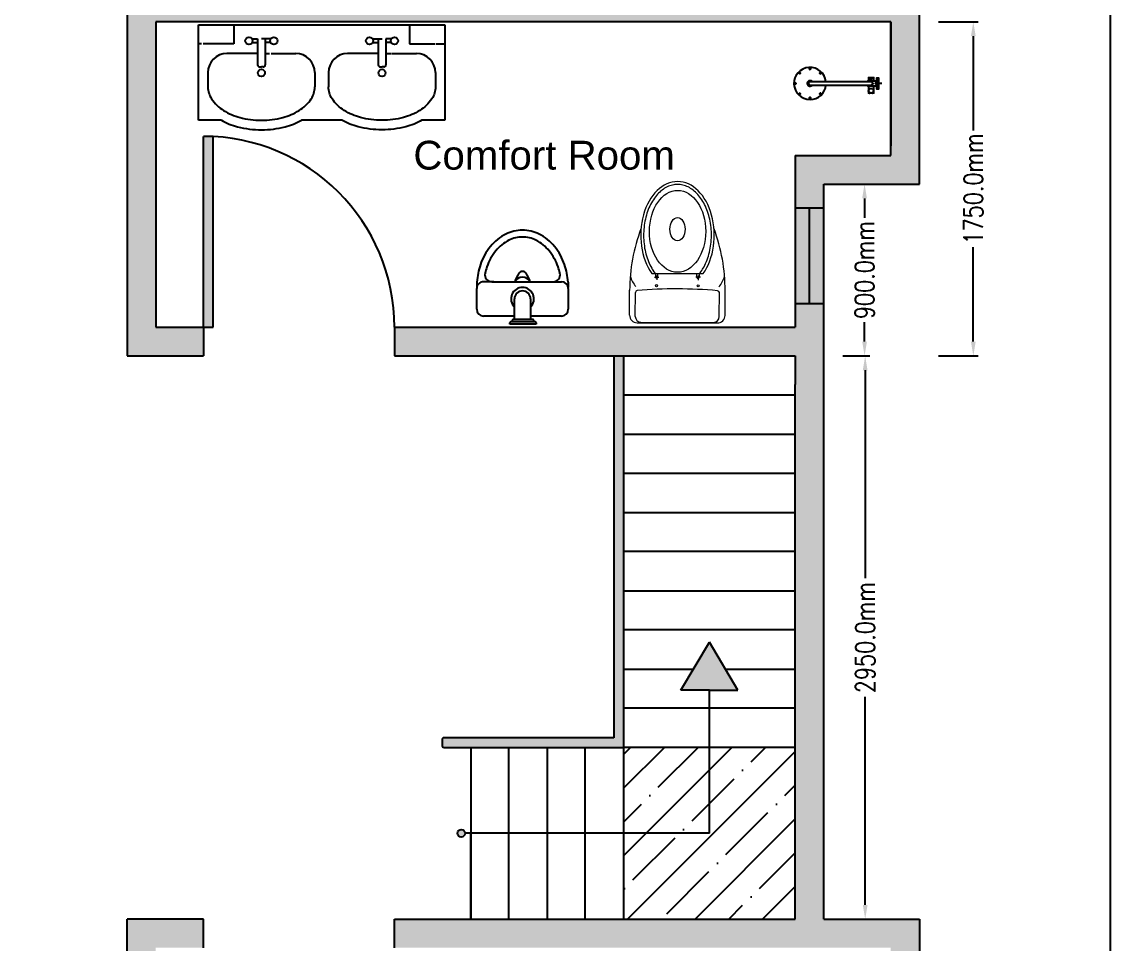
# Model space of a CAD drawing. Header units: millimetres. Extents: x 15734 to 38872, y 8066 to 23066.
# Drawn here: x 33170 to 38872, y 13585 to 18416 of the extents above; entities that cross this region are included whole.
import ezdxf
from ezdxf.lldxf.tags import DXFTag

# ---------------------------------------------------------------- set-up
doc = ezdxf.new("R2010")
doc.units = ezdxf.units.MM
doc.header["$MEASUREMENT"] = 0
doc.layers.get('0').update_dxf_attribs({"color": 4})
for name, color, linetype in [('Door', 6, 'Continuous'), ('Santeh', 4, 'Continuous'), ('Stair', 2, 'Continuous'), ('Toilet', 4, 'Continuous'), ('Wall', 10, 'Continuous'), ('Window Glass', 5, 'Continuous')]:
    doc.layers.add(name, color=color, linetype=linetype)
doc.styles.add('ROMANS', font='romans.shx', dxfattribs={"width": 0.8})
doc.styles.get("Standard").update_dxf_attribs({"font": 'arial.ttf'})
tags = doc.linetypes.add('CENTER2', pattern=[28.575, 19.05, -3.175, 3.175, -3.175]).pattern_tags.tags
tags[10:11] = [DXFTag(74, 4), DXFTag(75, 0), DXFTag(340, '0'), DXFTag(46, 0.0), DXFTag(50, 0.0), DXFTag(44, 0.0), DXFTag(45, 0.0)]
tags[8:9] = [DXFTag(74, 4), DXFTag(75, 0), DXFTag(340, '0'), DXFTag(46, 0.0), DXFTag(50, 0.0), DXFTag(44, 0.0), DXFTag(45, 0.0)]
tags[6:7] = [DXFTag(74, 4), DXFTag(75, 0), DXFTag(340, '0'), DXFTag(46, 0.0), DXFTag(50, 0.0), DXFTag(44, 0.0), DXFTag(45, 0.0)]
tags[4:5] = [DXFTag(74, 4), DXFTag(75, 0), DXFTag(340, '0'), DXFTag(46, 0.0), DXFTag(50, 0.0), DXFTag(44, 0.0), DXFTag(45, 0.0)]
doc.dimstyles.get("Standard").update_dxf_attribs({"dimtxt": 100, "dimasz": 75, "dimexe": 25, "dimexo": 0, "dimgap": 0.09, "dimtad": 0, "dimtoh": 1, "dimdec": 1, "dimzin": 0, "dimdsep": 46, "dimtxsty": 'ROMANS', "dimcen": 0.09, "dimclrd": 7, "dimclre": 7, "dimclrt": 7, "dimadec": 0, "dimazin": 0, "dimtfac": 1, "dimtdec": 1, "dimtofl": 0, "dimtmove": 0, "dimatfit": 3, "dimfxl": 1, "dimtfillclr": 7, "dimtolj": 1, "dimtzin": 0, "dimarcsym": 0})

# ---------------------------------------------------------------- blocks, each defined once
blk = doc.blocks.new('A$C005B7AE8')
at = {"lineweight": 5}
for p, q in [((0, 0.7), (0, 0.569)), ((0.03, 0.7069), (0.03, 0.5811)), ((0.46, 0.74), (0.04, 0.74)), ((0.44, 0.7369), (0.06, 0.7369)), ((0.47, 0.7069), (0.47, 0.5811)), ((0.5, 0.7), (0.5, 0.569)), ((0.1415, 0.4917), (0.1415, 0.5154)), ((0.3585, 0.4917), (0.3585, 0.5154)), ((0.3847, 0.482), (0.1153, 0.482)), ((0.1298, 0.5004), (0.1534, 0.5004)), ((0.1356, 0.482), (0.1356, 0.5012)), ((0.1478, 0.5012), (0.1478, 0.482)), ((0.3702, 0.5004), (0.3466, 0.5004)), ((0.3522, 0.5012), (0.3522, 0.482)), ((0.3644, 0.482), (0.3644, 0.5012))]:
    blk.add_line(p, q, dxfattribs=at)
for centre in [(0.1408, 0.546), (0.3592, 0.546)]:
    blk.add_circle(centre, 0.00582, dxfattribs=at)
for centre, radius, start, end in [((0.04, 0.7), 0.04, 90, 180), ((0.06, 0.7069), 0.03, 90, 180), ((0.44, 0.7069), 0.03, 0, 90), ((0.46, 0.7), 0.04, 0, 90), ((0.9162, 0.5698), 0.9162, 179.9528, 200.6123), ((0.04, 0.5811), 0.01, 180, 265.0115), ((0.25, 2.987), 2.425, 265.0115, 274.9885), ((-0.4162, 0.5698), 0.9162, 339.3877, 0.0472), ((0.46, 0.5811), 0.01, 274.9885, 0), ((0.1538, 0.4498), 0.1579, 140.1815, 162.8478), ((0.3462, 0.4498), 0.1579, 17.1522, 39.8185), ((0.1417, 0.5006), 0.00615, 5.1568, 174.8432), ((0.3583, 0.5006), 0.00615, 5.1568, 174.8432)]:
    blk.add_arc(centre, radius, start, end, dxfattribs=at)
blk.add_ellipse((0.25, 0.281), major_axis=(0, -0.281), ratio=0.685919, start_param=3.915332, end_param=8.651039, dxfattribs=at)
for centre, major_axis, ratio in [((0.2497, 0.2607), (0, -0.2144), 0.687861), ((0.25, 0.2496), (0, -0.0607), 0.657164)]:
    blk.add_ellipse(centre, major_axis=major_axis, ratio=ratio, dxfattribs=at)
blk.add_open_spline([(0.133, 0.4806), (0.1233, 0.4673), (0.1192, 0.4608), (0.109, 0.4431), (0.1032, 0.4313), (0.0931, 0.4064), (0.0887, 0.3933), (0.0814, 0.3662), (0.0785, 0.3521), (0.0743, 0.3236), (0.073, 0.3091), (0.072, 0.2798), (0.0723, 0.2652), (0.0746, 0.2361), (0.0765, 0.2217), (0.0819, 0.1936), (0.0854, 0.1799), (0.0938, 0.1536), (0.0988, 0.141), (0.1099, 0.1171), (0.1162, 0.1059), (0.1297, 0.0851), (0.137, 0.0756), (0.1525, 0.0585), (0.1607, 0.0509), (0.1776, 0.0379), (0.1863, 0.0325), (0.2042, 0.0237), (0.2132, 0.0204), (0.2316, 0.0161), (0.2408, 0.015), (0.2593, 0.015), (0.2685, 0.0161), (0.2868, 0.0205), (0.2959, 0.0237), (0.3137, 0.0325), (0.3225, 0.0379), (0.3394, 0.051), (0.3475, 0.0586), (0.363, 0.0756), (0.3703, 0.0852), (0.3839, 0.1059), (0.3901, 0.1172), (0.4013, 0.141), (0.4062, 0.1537), (0.4146, 0.18), (0.4181, 0.1937), (0.4235, 0.2218), (0.4255, 0.2362), (0.4277, 0.2653), (0.428, 0.2799), (0.427, 0.3091), (0.4257, 0.3237), (0.4215, 0.3522), (0.4186, 0.3662), (0.4113, 0.3933), (0.4069, 0.4064), (0.3967, 0.4313), (0.391, 0.4432), (0.3808, 0.4609), (0.3767, 0.4673), (0.3673, 0.4823)], degree=3, knots=[3.915332, 3.915332, 3.915332, 3.915332, 4.014441, 4.014441, 4.176505, 4.176505, 4.338569, 4.338569, 4.500633, 4.500633, 4.662697, 4.662697, 4.824761, 4.824761, 4.986825, 4.986825, 5.148889, 5.148889, 5.310953, 5.310953, 5.473017, 5.473017, 5.635081, 5.635081, 5.797146, 5.797146, 5.95921, 5.95921, 6.121274, 6.121274, 6.283338, 6.283338, 6.445402, 6.445402, 6.607466, 6.607466, 6.76953, 6.76953, 6.931594, 6.931594, 7.093658, 7.093658, 7.255722, 7.255722, 7.417786, 7.417786, 7.57985, 7.57985, 7.741915, 7.741915, 7.903979, 7.903979, 8.066043, 8.066043, 8.228107, 8.228107, 8.390171, 8.390171, 8.552235, 8.552235, 8.651039, 8.651039, 8.651039, 8.651039], dxfattribs=at)
blk = doc.blocks.new('23')
at = {"linetype": 'Continuous'}
for p, q in [((12553.6, 14782.7), (12553.6, 14768.9)), ((12624.4, 14782.9), (12553.8, 14782.9)), ((12554.6, 14767.9), (12623.6, 14767.9)), ((12573.4, 14767.9), (12573.4, 14718.1)), ((12587.4, 14763.2), (12588.2, 14764.7)), ((12588.2, 14761.7), (12587.4, 14763.2)), ((12588.2, 14764.7), (12590, 14764.7)), ((12590, 14761.7), (12588.2, 14761.7)), ((12590, 14764.7), (12590.8, 14763.2)), ((12590.8, 14763.2), (12590, 14761.7)), ((12604.7, 14718.1), (12604.7, 14767.9)), ((12624.6, 14768.9), (12624.6, 14782.7)), ((12549.9, 14715.4), (12549.9, 14750.4)), ((12571.7, 14750.9), (12550.4, 14750.9)), ((12550.4, 14714.9), (12571.7, 14714.9)), ((12571.9, 14750.7), (12571.9, 14715.1)), ((12573.1, 14744.9), (12571.9, 14744.9)), ((12571.9, 14720.9), (12573.1, 14720.9)), ((12573.1, 14714.9), (12573.1, 14750.9)), ((12573.4, 14750.9), (12573.1, 14750.9)), ((12573.1, 14714.9), (12573.5, 14714.9)), ((12573.5, 14717.7), (12573.5, 14710.1)), ((12573.6, 14717.9), (12578.1, 14717.9)), ((12578.1, 14732.9), (12578.1, 14692.4)), ((12578.1, 14692.4), (12578.1, 14373.4)), ((12587.1, 14744.4), (12586.6, 14744.1)), ((12586.6, 14744.1), (12591.6, 14744.1)), ((12586.6, 14744.1), (12586.6, 14743.6)), ((12587.1, 14744.4), (12591.1, 14744.4)), ((12587.1, 14743.6), (12587.1, 14744.4)), ((12591.6, 14744.1), (12591.1, 14744.4)), ((12591.1, 14743.6), (12591.1, 14744.4)), ((12591.6, 14743.6), (12591.6, 14744.1)), ((12600.1, 14692.4), (12600.1, 14732.9)), ((12600.1, 14717.9), (12604.5, 14717.9)), ((12600.1, 14373.4), (12600.1, 14692.4)), ((12605.1, 14750.9), (12604.7, 14750.9)), ((12604.7, 14710.1), (12604.7, 14717.7)), ((12604.7, 14714.9), (12605.1, 14714.9)), ((12605.1, 14714.9), (12605.1, 14750.9)), ((12605.7, 14745.9), (12605.1, 14745.9)), ((12605.1, 14719.9), (12605.7, 14719.9)), ((12605.7, 14714.9), (12605.7, 14750.9)), ((12651.4, 14750.9), (12605.7, 14750.9)), ((12605.7, 14714.9), (12651.4, 14714.9)), ((12630, 14718.7), (12630, 14718.1)), ((12630, 14718.1), (12630, 14717.9)), ((12632, 14717.8), (12632, 14717.3)), ((12634.5, 14716.6), (12634.5, 14717.2)), ((12635.9, 14717), (12635.9, 14716.9)), ((12636, 14717), (12636, 14716.5)), ((12638.5, 14716.5), (12638.5, 14717)), ((12638.6, 14716.9), (12638.6, 14717)), ((12640, 14717.2), (12640, 14716.6)), ((12642.5, 14717.3), (12642.5, 14717.8)), ((12642.6, 14717.8), (12642.6, 14717.9)), ((12644.5, 14718.1), (12644.5, 14718.7)), ((12644.6, 14718.7), (12644.6, 14718.7)), ((12651.4, 14741.4), (12650.8, 14741.4)), ((12650.8, 14724.4), (12651.4, 14724.4)), ((12652.2, 14750.1), (12652.2, 14745)), ((12652.2, 14742.2), (12652.2, 14745)), ((12652.2, 14720.9), (12652.2, 14723.6)), ((12652.2, 14720.9), (12652.2, 14715.7)), ((12520.9, 14400.5), (12518.6, 14398.2)), ((12519.3, 14397.5), (12521.6, 14399.8)), ((12520.5, 14402.2), (12519.8, 14401.5)), ((12519.8, 14401.5), (12520.9, 14400.5)), ((12521, 14399.2), (12520.3, 14399.9)), ((12521.2, 14401.6), (12520.4, 14400.9)), ((12520.4, 14400.1), (12521.2, 14399.3)), ((12521.6, 14401.2), (12520.5, 14402.2)), ((12523.8, 14403.4), (12521.6, 14401.2)), ((12521.6, 14399.8), (12522.6, 14398.7)), ((12522.7, 14400.9), (12522, 14401.6)), ((12522, 14399.3), (12522.7, 14400.1)), ((12522.1, 14401.7), (12522.8, 14401)), ((12522.3, 14400.5), (12524.5, 14402.7)), ((12523.3, 14399.4), (12522.3, 14400.5)), ((12522.6, 14398.7), (12523.3, 14399.4)), ((12653.6, 14402.7), (12655.9, 14400.5)), ((12656.6, 14401.2), (12654.3, 14403.4)), ((12655.9, 14400.5), (12654.9, 14399.4)), ((12654.9, 14399.4), (12655.6, 14398.7)), ((12655.4, 14401), (12656.1, 14401.7)), ((12656.2, 14401.6), (12655.5, 14400.9)), ((12655.5, 14400.1), (12656.2, 14399.3)), ((12655.6, 14398.7), (12656.6, 14399.8)), ((12657.6, 14402.2), (12656.6, 14401.2)), ((12656.6, 14399.8), (12658.9, 14397.5)), ((12657.7, 14400.9), (12657, 14401.6)), ((12657, 14399.3), (12657.7, 14400.1)), ((12657.9, 14399.9), (12657.2, 14399.2)), ((12657.3, 14400.5), (12658.3, 14401.5)), ((12659.6, 14398.2), (12657.3, 14400.5)), ((12658.3, 14401.5), (12657.6, 14402.2)), ((12491.6, 14333.4), (12491.6, 14332.4)), ((12493.1, 14333.4), (12491.6, 14333.4)), ((12491.6, 14332.4), (12493.1, 14332.4)), ((12492.5, 14333.4), (12492.5, 14332.4)), ((12493.1, 14336.6), (12493.1, 14333.4)), ((12493.1, 14334.2), (12494.1, 14334.2)), ((12494.1, 14334), (12493.1, 14334)), ((12493.1, 14332.4), (12493.1, 14329.2)), ((12493.1, 14331.9), (12494.1, 14331.9)), ((12494.1, 14331.7), (12493.1, 14331.7)), ((12494.1, 14333.4), (12494.1, 14336.6)), ((12495.5, 14333.4), (12494.1, 14333.4)), ((12494.1, 14332.4), (12495.5, 14332.4)), ((12494.1, 14329.2), (12494.1, 14332.4)), ((12494.7, 14332.4), (12494.7, 14333.4)), ((12495.5, 14332.4), (12495.5, 14333.4)), ((12573.1, 14341.1), (12573.1, 14336.4)), ((12573.1, 14336.4), (12573.1, 14329.5)), ((12573.1, 14329.5), (12573.1, 14324.7)), ((12578.1, 14373.4), (12578.1, 14332.9)), ((12600.1, 14332.9), (12600.1, 14373.4)), ((12605.1, 14336.4), (12605.1, 14341.1)), ((12605.1, 14336.4), (12605.1, 14329.5)), ((12605.1, 14324.7), (12605.1, 14329.5)), ((12684.1, 14333.4), (12682.6, 14333.4)), ((12682.6, 14333.4), (12682.6, 14332.4)), ((12682.6, 14332.4), (12684.1, 14332.4)), ((12683.5, 14333.4), (12683.5, 14332.4)), ((12684.1, 14336.6), (12684.1, 14333.4)), ((12684.1, 14334.2), (12685.1, 14334.2)), ((12685.1, 14334), (12684.1, 14334)), ((12684.1, 14332.4), (12684.1, 14329.2)), ((12684.1, 14331.9), (12685.1, 14331.9)), ((12685.1, 14331.7), (12684.1, 14331.7)), ((12685.1, 14333.4), (12685.1, 14336.6)), ((12686.5, 14333.4), (12685.1, 14333.4)), ((12685.1, 14329.2), (12685.1, 14332.4)), ((12685.1, 14332.4), (12686.5, 14332.4)), ((12685.7, 14332.4), (12685.7, 14333.4)), ((12686.5, 14332.4), (12686.5, 14333.4)), ((12518.6, 14267.7), (12520.9, 14265.4)), ((12521.6, 14266.1), (12519.3, 14268.4)), ((12520.9, 14265.4), (12519.8, 14264.4)), ((12519.8, 14264.4), (12520.5, 14263.7)), ((12520.3, 14266), (12521, 14266.7)), ((12521.2, 14266.5), (12520.4, 14265.8)), ((12520.4, 14265), (12521.2, 14264.3)), ((12520.5, 14263.7), (12521.6, 14264.7)), ((12522.6, 14267.1), (12521.6, 14266.1)), ((12521.6, 14264.7), (12523.8, 14262.4)), ((12522.7, 14265.8), (12522, 14266.5)), ((12522, 14264.3), (12522.7, 14265)), ((12522.8, 14264.9), (12522.1, 14264.1)), ((12522.3, 14265.4), (12523.3, 14266.4)), ((12524.5, 14263.1), (12522.3, 14265.4)), ((12523.3, 14266.4), (12522.6, 14267.1)), ((12584.6, 14320.9), (12583.4, 14320.9)), ((12584.6, 14320.9), (12593.5, 14320.9)), ((12594.8, 14320.9), (12593.5, 14320.9)), ((12655.9, 14265.4), (12653.6, 14263.1)), ((12654.3, 14262.4), (12656.6, 14264.7)), ((12655.6, 14267.1), (12654.9, 14266.4)), ((12654.9, 14266.4), (12655.9, 14265.4)), ((12656.1, 14264.1), (12655.4, 14264.9)), ((12656.2, 14266.5), (12655.5, 14265.8)), ((12655.5, 14265), (12656.2, 14264.3)), ((12656.6, 14266.1), (12655.6, 14267.1)), ((12658.9, 14268.4), (12656.6, 14266.1)), ((12656.6, 14264.7), (12657.6, 14263.7)), ((12657.7, 14265.8), (12657, 14266.5)), ((12657, 14264.3), (12657.7, 14265)), ((12657.2, 14266.7), (12657.9, 14266)), ((12657.3, 14265.4), (12659.6, 14267.7)), ((12658.3, 14264.4), (12657.3, 14265.4)), ((12657.6, 14263.7), (12658.3, 14264.4)), ((12588.6, 14237.9), (12585.4, 14237.9)), ((12585.4, 14236.9), (12588.6, 14236.9)), ((12587.8, 14236.9), (12587.8, 14237.9)), ((12588, 14237.9), (12588, 14236.9)), ((12589.6, 14239.4), (12588.6, 14239.4)), ((12588.6, 14239.4), (12588.6, 14237.9)), ((12589.6, 14238.5), (12588.6, 14238.5)), ((12588.6, 14236.9), (12588.6, 14235.5)), ((12588.6, 14236.4), (12589.6, 14236.4)), ((12588.6, 14235.5), (12589.6, 14235.5)), ((12589.6, 14237.9), (12589.6, 14239.4)), ((12592.8, 14237.9), (12589.6, 14237.9)), ((12589.6, 14236.9), (12592.8, 14236.9)), ((12589.6, 14235.5), (12589.6, 14236.9)), ((12590.2, 14236.9), (12590.2, 14237.9)), ((12590.4, 14237.9), (12590.4, 14236.9))]:
    blk.add_line(p, q, dxfattribs=at)
at = {"linetype": 'CENTER2'}
for p, q in [((12609.1, 14782.9), (12569.1, 14782.9)), ((12589.1, 14802.9), (12589.1, 14762.9))]:
    blk.add_line(p, q, dxfattribs=at)
at = {"linetype": 'Continuous'}
for centre, radius in [((12589.1, 14763.2), 2.46), ((12589.1, 14763.2), 1.8), ((12560.9, 14732.9), 5.1), ((12560.9, 14732.9), 5), ((12637.2, 14732.9), 16), ((12637.2, 14732.9), 15.3), ((12637.2, 14732.9), 15.2), ((12521.6, 14400.5), 3.77), ((12656.6, 14400.5), 3.77), ((12493.6, 14332.9), 3.77), ((12684.6, 14332.9), 3.77), ((12521.6, 14265.4), 3.77), ((12656.6, 14265.4), 3.77), ((12589.1, 14237.4), 3.77)]:
    blk.add_circle(centre, radius, dxfattribs=at)
for centre, radius, start, end in [((12553.8, 14782.7), 0.2, 90, 180), ((12554.6, 14768.9), 1, 180, 270), ((12589.1, 14763.2), 3, 255, 195), ((12589.1, 14763.2), 2.5, 149.26032, 210.81078), ((12589.1, 14763.2), 2.5, 330.50254, 0), ((12589.1, 14763.2), 2.5, 0, 19.31457), ((12623.6, 14768.9), 1, 270, 0), ((12624.4, 14782.7), 0.2, 0, 90), ((12550.4, 14750.4), 0.5, 90, 180), ((12550.4, 14715.4), 0.5, 180, 270), ((12571.7, 14750.7), 0.2, 0, 90), ((12571.7, 14715.1), 0.2, 270, 0), ((12573.6, 14718.1), 0.2, 180, 270), ((12573.7, 14717.7), 0.2, 90, 180), ((12573.7, 14710.1), 0.2, 180, 262.91178), ((12589.1, 14833.9), 125, 262.91178, 264.95144), ((12589.1, 14732.9), 11.3, 102.80095, 192.90453), ((12589.1, 14732.9), 11, 0, 180), ((12589.1, 14732.9), 11.3, 0, 77.21621), ((12589.1, 14732.9), 11.3, 347.18068, 0), ((12589.1, 14833.9), 125, 275.04856, 277.08822), ((12604.5, 14718.1), 0.2, 270, 0), ((12604.5, 14717.7), 0.2, 0, 90), ((12604.5, 14710.1), 0.2, 277.08822, 0), ((12630.5, 14717.9), 0.5, 180.01706, 245.85227), ((12637.2, 14732.9), 17, 246.67477, 248.64199), ((12637.2, 14732.8), 16.3, 251.40291, 260.45001), ((12637.2, 14732.9), 17, 253.82476, 258.96052), ((12634.8, 14722.7), 6.52, 254.99127, 264.35737), ((12634.1, 14716.7), 0.424, 282.93121, 360), ((12637.2, 14732.9), 17, 260.72808, 265.76066), ((12636, 14722.4), 6.42, 262.39042, 271.14809), ((12636.1, 14722.9), 6.9, 270.53065, 270.83223), ((12636, 14716.4), 0.472, 288.28114, 298.5261), ((12637.2, 14732.9), 17, 267.50022, 272.50253), ((12638, 14716.5), 0.532, 272.49972, 360), ((12638.5, 14716.4), 0.472, 241.4739, 251.71886), ((12638.4, 14722.9), 6.9, 269.16777, 277.33851), ((12638.5, 14716.3), 0.296, 245.7309, 276.44598), ((12638.4, 14722.4), 6.42, 268.85191, 269.22118), ((12637.2, 14732.9), 17, 276.68427, 279.27192), ((12637.3, 14732.8), 16.3, 279.54999, 288.59709), ((12640.4, 14716.7), 0.424, 180, 257.06879), ((12639.7, 14722.8), 6.56, 275.68133, 284.99366), ((12640.4, 14716.6), 0.318, 253.33088, 282.34608), ((12639.7, 14722.7), 6.52, 275.64263, 275.8905), ((12637.2, 14732.9), 17, 281.03948, 286.17524), ((12637.2, 14732.9), 17, 291.35644, 293.32523), ((12637.2, 14732.9), 17, 291.35644, 293.32523), ((12637.2, 14732.9), 17, 291.35644, 293.32523), ((12637.2, 14732.9), 17, 291.35644, 293.32523), ((12651.4, 14750.1), 0.8, 0, 90), ((12651.4, 14742.2), 0.8, 270, 0), ((12651.4, 14723.6), 0.8, 0, 90), ((12651.4, 14715.7), 0.8, 270, 0), ((12589.1, 14332.9), 105, 96.01345, 0), ((12589.1, 14332.9), 105, 96.01632, 0), ((12521.6, 14400.5), 3.75, 52.66226, 217.33774), ((12521.6, 14400.5), 2.95, 215.24174, 234.75826), ((12521.6, 14400.5), 3.75, 232.66226, 37.33774), ((12521.6, 14400.5), 2.95, 35.24174, 54.75826), ((12589.1, 14332.9), 105, 0, 83.98655), ((12589.1, 14332.9), 105, 0, 83.98368), ((12656.6, 14400.5), 3.75, 142.66226, 307.33774), ((12656.6, 14400.5), 2.95, 125.24174, 144.75826), ((12656.6, 14400.5), 3.75, 322.66226, 127.33774), ((12656.6, 14400.5), 2.95, 305.24174, 324.75826), ((12493.6, 14332.9), 3.75, 97.66226, 262.33774), ((12493.6, 14332.9), 2.95, 80.24174, 99.75826), ((12493.6, 14332.9), 2.95, 260.24174, 279.75826), ((12493.6, 14332.9), 3.75, 277.66226, 82.33774), ((12589.1, 14332.9), 18.1, 127.3052, 0), ((12589.1, 14332.9), 18, 156.44354, 203.55646), ((12589.1, 14332.9), 18, 127.66989, 156.44354), ((12578.9, 14337.7), 6.74, 149.01425, 158.64707), ((12589.1, 14332.9), 16.4, 132.24432, 167.92686), ((12589.1, 14332.9), 16.4, 192.07314, 347.92686), ((12589.1, 14332.9), 14.7, 138.44327, 0), ((12589.1, 14332.9), 13.5, 144.56906, 0), ((12589.1, 14332.9), 13.3, 145.79868, 244.45616), ((12589.1, 14332.9), 11, 180, 0), ((12589.1, 14332.9), 13.3, 295.54384, 34.20132), ((12589.1, 14332.9), 18.1, 0, 52.6948), ((12589.1, 14332.9), 18, 23.55646, 52.33011), ((12589.1, 14332.9), 16.4, 12.07314, 47.75568), ((12589.1, 14332.9), 14.7, 0, 41.55673), ((12589.1, 14332.9), 13.5, 0, 35.43094), ((12598.8, 14337.4), 7.29, 21.71786, 30.61952), ((12589.1, 14332.9), 18, 336.44354, 23.55646), ((12684.6, 14332.9), 3.75, 97.66226, 262.33774), ((12684.6, 14332.9), 2.95, 80.24174, 99.75826), ((12684.6, 14332.9), 2.95, 260.24174, 279.75826), ((12684.6, 14332.9), 3.75, 277.66226, 82.33774), ((12521.6, 14265.4), 3.75, 142.66226, 307.33774), ((12521.6, 14265.4), 2.95, 125.24174, 144.75826), ((12521.6, 14265.4), 3.75, 322.66226, 127.33774), ((12521.6, 14265.4), 2.95, 305.24174, 324.75826), ((12589.1, 14332.9), 18, 203.55646, 336.44354), ((12579.4, 14328.4), 7.29, 201.71786, 210.61952), ((12599.3, 14328.2), 6.74, 329.01494, 338.64778), ((12656.6, 14265.4), 3.75, 52.66226, 217.33774), ((12656.6, 14265.4), 2.95, 215.24174, 234.75826), ((12656.6, 14265.4), 3.75, 232.66226, 37.33774), ((12656.6, 14265.4), 2.95, 35.24174, 54.75826), ((12589.1, 14237.4), 3.75, 7.66226, 172.33774), ((12589.1, 14237.4), 3.75, 187.66226, 352.33774), ((12589.1, 14237.4), 2.95, 170.24174, 189.75826), ((12589.1, 14237.4), 2.95, 350.24174, 9.75826)]:
    blk.add_arc(centre, radius, start, end, dxfattribs=at)
for points, knots in [([(12592.1, 14763.2), (12592.1, 14762.9), (12591.9, 14762.1), (12591.2, 14761.1), (12590.2, 14760.5), (12589.1, 14760.3), (12587.9, 14760.5), (12586.9, 14761.1), (12586.3, 14762.1), (12586, 14763.2), (12586.3, 14764.4), (12586.9, 14765.3), (12587.9, 14766), (12589.1, 14766.2), (12590.3, 14766), (12591.2, 14765.3), (12591.9, 14764.4), (12592.1, 14763.6), (12592.1, 14763.2)], [0, 0, 0, 0, 0.061717, 0.123944, 0.186782, 0.250021, 0.31327, 0.376083, 0.438339, 0.500151, 0.561816, 0.623959, 0.686808, 0.750105, 0.813395, 0.876226, 0.938353, 1, 1, 1, 1]), ([(12630, 14718.1), (12630, 14718), (12630, 14717.9), (12630.1, 14717.6), (12630.3, 14717.4), (12630.4, 14717.4), (12630.5, 14717.3)], [0, 0, 0, 0, 0.244635, 0.5, 0.755365, 1, 1, 1, 1]), ([(12631, 14717.1), (12631.1, 14717.1), (12631.2, 14717), (12631.4, 14717), (12631.6, 14716.9), (12631.7, 14716.9), (12631.9, 14716.8), (12632.1, 14716.8), (12632.2, 14716.8), (12632.2, 14716.8)], [0, 0, 0, 0, 0.0976423, 0.2005896, 0.3062547, 0.4131645, 0.5357573, 0.682265, 0.7644782, 0.7644782, 0.7644782, 0.7644782]), ([(12632, 14717.3), (12632, 14717.2), (12632, 14717.1), (12632.1, 14716.9), (12632.3, 14716.7), (12632.4, 14716.6), (12632.5, 14716.6)], [0, 0, 0, 0, 0.243401, 0.5, 0.756599, 1, 1, 1, 1]), ([(12634.2, 14716.3), (12634.2, 14716.3), (12634.3, 14716.2), (12634.4, 14716.2), (12634.5, 14716.2)], [0.6476392, 0.6476392, 0.6476392, 0.6476392, 0.7579179, 1, 1, 1, 1]), ([(12636, 14716.5), (12636, 14716.4), (12636, 14716.3), (12636.1, 14716.1), (12636.3, 14716), (12636.4, 14716), (12636.5, 14715.9)], [0, 0, 0, 0, 0.240664, 0.5, 0.759336, 1, 1, 1, 1]), ([(12640, 14716.2), (12640, 14716.2), (12640.1, 14716.2), (12640.2, 14716.3), (12640.2, 14716.3)], [0, 0, 0, 0, 0.2420821, 0.3523608, 0.3523608, 0.3523608, 0.3523608]), ([(12642, 14716.6), (12642, 14716.6), (12642.2, 14716.7), (12642.4, 14716.9), (12642.5, 14717.1), (12642.5, 14717.2), (12642.5, 14717.3)], [0, 0, 0, 0, 0.243401, 0.5, 0.756599, 1, 1, 1, 1]), ([(12642.3, 14716.8), (12642.3, 14716.8), (12642.4, 14716.8), (12642.5, 14716.8), (12642.7, 14716.9), (12642.9, 14716.9), (12643.1, 14717), (12643.3, 14717), (12643.4, 14717.1), (12643.4, 14717.1)], [0.2341512, 0.2341512, 0.2341512, 0.2341512, 0.3199573, 0.4662754, 0.5919189, 0.7019131, 0.8073592, 0.9086228, 1, 1, 1, 1]), ([(12644, 14717.3), (12644, 14717.4), (12644.2, 14717.4), (12644.4, 14717.6), (12644.5, 14717.9), (12644.5, 14718), (12644.5, 14718.1)], [0, 0, 0, 0, 0.244635, 0.5, 0.755365, 1, 1, 1, 1])]:
    blk.add_open_spline(points, degree=3, knots=knots, dxfattribs=at)
blk = doc.blocks.new('s_19')
at = {"layer": 'Santeh'}
for p, q in [((-1290, 0), (0, 0)), ((-1290, -500), (-1290, 0)), ((0, 0), (0, -500)), ((-1104.8, -0.3), (-1104.8, -100.3)), ((-185.2, -0.3), (-185.2, -100.3)), ((-1274.6, -100.3), (-1290, -100.3)), ((-1104.8, -100.3), (-1265.2, -100.3)), ((-1010.4, -73.3), (-981, -73.3)), ((-1009.7, -93.3), (-981, -93.3)), ((-981, -73.3), (-981, -210.3)), ((-911.5, -73.3), (-961, -73.3)), ((-941, -73.3), (-941, -210.3)), ((-912.2, -93.3), (-941, -93.3)), ((-378.5, -73.3), (-329, -73.3)), ((-377.8, -93.3), (-349, -93.3)), ((-349, -73.3), (-349, -210.3)), ((-309, -73.3), (-309, -210.3)), ((-279.6, -73.3), (-309, -73.3)), ((-280.3, -93.3), (-309, -93.3)), ((-185.2, -100.3), (-51.8, -100.3)), ((-47.1, -100.3), (0, -100.3)), ((-981, -150), (-1141, -150)), ((-941, -150), (-917.5, -150)), ((-910.4, -150), (-781, -150)), ((-349, -150), (-509, -150)), ((-309, -150), (-283.6, -150)), ((-278.9, -150), (-149, -150)), ((-971, -220.3), (-961, -220.3)), ((-951, -220.3), (-961, -220.3)), ((-339, -220.3), (-329, -220.3)), ((-319, -220.3), (-329, -220.3)), ((-1241, -250), (-1241, -325)), ((-681, -250), (-681, -325)), ((-609, -250), (-609, -325)), ((-49, -250), (-49, -325)), ((-1170.5, -500), (-1290, -500)), ((-538.6, -500), (-751.4, -500)), ((0, -500), (-119.5, -500))]:
    blk.add_line(p, q, dxfattribs=at)
for points in [[(-1241, -325, 0.147373), (-1222.2, -387.1, 0.107136), (-1158.9, -448.7, 0.076468), (-1072.8, -485.8, 0.063415), (-961, -500, 0.063415), (-849.1, -485.8, 0.076468), (-763, -448.7, 0.107136), (-699.7, -387.1, 0.147373), (-681, -325, 0.147373)], [(-49, -325, -0.147373), (-67.8, -387.1, -0.107136), (-131.1, -448.7, -0.076468), (-217.2, -485.8, -0.063415), (-329, -500, -0.063415), (-440.9, -485.8, -0.076468), (-527, -448.7, -0.107136), (-590.3, -387.1, -0.147373), (-609, -325, -0.147373)], [(-1170.5, -500, 0.064268), (-1085.4, -534.2, 0.063415), (-961, -550, 0.063415), (-836.5, -534.2, 0.064268), (-751.4, -500, 0.107136)], [(-119.5, -500, -0.064268), (-204.6, -534.2, -0.063415), (-329, -550, -0.063415), (-453.5, -534.2, -0.064268), (-538.6, -500, -0.107136)]]:
    blk.add_lwpolyline(points, format="xyb", dxfattribs=at)
for centre in [(-1026.1, -83.8), (-895.8, -83.8), (-394.2, -83.8), (-263.9, -83.8), (-961, -251.8), (-329, -251.8)]:
    blk.add_circle(centre, 18.9, dxfattribs=at)
for centre, radius, start, end in [((-1141, -250), 100, 90, 180), ((-781, -250), 100, 0, 90), ((-509, -250), 100, 90, 180), ((-149, -250), 100, 0, 90), ((-971, -210.3), 10, 180, 270), ((-951, -210.3), 10, 270, 0), ((-339, -210.3), 10, 180, 270), ((-319, -210.3), 10, 270, 0)]:
    blk.add_arc(centre, radius, start, end, dxfattribs=at)
blk = doc.blocks.new('A$C7E175EC4')
for p, q in [((0.14, 0.405), (0.14, 0.41)), ((0.14, 0.41), (0.255, 0.41)), ((0.145, 0.4), (0.25, 0.4)), ((0.15, 0.4), (0.15, 0.395)), ((0.155, 0.39), (0.24, 0.39)), ((0.165, 0.3), (0.165, 0.39)), ((0.235, 0.39), (0.235, 0.3)), ((0.245, 0.395), (0.245, 0.4)), ((0.255, 0.41), (0.255, 0.405)), ((0, 0.255), (0, 0.345)), ((0.03, 0.375), (0.165, 0.375)), ((0.235, 0.375), (0.37, 0.375)), ((0.4, 0.345), (0.4, 0.255)), ((0.0009, 0.2269), (0.0009, 0.25)), ((0.3991, 0.2269), (0.3991, 0.25)), ((0.075, 0.225), (0.03, 0.225)), ((0.3339, 0.225), (0.0661, 0.225)), ((0.325, 0.225), (0.37, 0.225))]:
    blk.add_line(p, q)
for centre, radius, start, end in [((0.145, 0.405), 0.005, 180, 270), ((0.155, 0.395), 0.005, 180, 270), ((0.24, 0.395), 0.005, 270, 0), ((0.25, 0.405), 0.005, 270, 0), ((0.03, 0.345), 0.03, 90, 180), ((0.2, 0.3), 0.05, 134.427, 45.573), ((0.37, 0.345), 0.03, 0, 90), ((0.2, 0.3), 0.035, 180, 0), ((0.03, 0.255), 0.03, 180, 270), ((0.37, 0.255), 0.03, 270, 0), ((0.3102, 0.25), 0.3102, 184.2777, 198.7216), ((0.0661, 0.195), 0.03, 90, 192.7005), ((0.3211, 0.2794), 0.1642, 199.3418, 213.7067), ((0.2, 0.2435), 0.0385, 208.7536, 331.2464), ((0.0789, 0.2794), 0.1642, 326.2933, 340.6582), ((0.3339, 0.195), 0.03, 347.2995, 90), ((0.0898, 0.25), 0.3102, 341.2784, 355.7223), ((0.2562, 0.2317), 0.2532, 198.7216, 219.2894), ((0.3102, 0.25), 0.2802, 192.7005, 198.7216), ((0.2562, 0.2317), 0.2232, 198.7216, 219.2894), ((0.2, 0.1986), 0.0186, 213.7067, 270), ((0.2, 0.1986), 0.0186, 270, 326.2933), ((0.1438, 0.2317), 0.2232, 320.7106, 341.2784), ((0.1438, 0.2317), 0.2532, 320.7106, 341.2784), ((0.0898, 0.25), 0.2802, 341.2784, 347.2995), ((0.2219, 0.2036), 0.2089, 219.2894, 243.1487), ((0.2219, 0.2036), 0.1789, 219.2894, 243.1487), ((0.1781, 0.2036), 0.1789, 296.8513, 320.7106), ((0.1781, 0.2036), 0.2089, 296.8513, 320.7106), ((0.2, 0.1604), 0.1604, 243.1487, 270), ((0.2, 0.1604), 0.1304, 243.1487, 270), ((0.2, 0.1604), 0.1304, 270, 296.8513), ((0.2, 0.1604), 0.1604, 270, 296.8513)]:
    blk.add_arc(centre, radius, start, end)
blk = doc.blocks.new('*D156')
at = {"layer": 'Defpoints', "color": 0}
for p in [(37472, 16666), (37472, 13716), (37588.3, 13716)]:
    blk.add_point(p, dxfattribs=at)
at = {"layer": 'Wall', "color": 7, "lineweight": -2, "transparency": 16777216}
for p, q in [((37472, 16666), (37613.3, 16666)), ((37588.3, 16591), (37588.3, 15501.5)), ((37588.3, 13791), (37588.3, 14880.4)), ((37472, 13716), (37613.3, 13716))]:
    blk.add_line(p, q, dxfattribs=at)
at = {"layer": 'Wall', "color": 7, "transparency": 16777216}
for points in [[(37575.8, 16591), (37600.8, 16591), (37588.3, 16666)], [(37575.8, 13791), (37600.8, 13791), (37588.3, 13716)]]:
    blk.add_solid(points, dxfattribs=at)
at = {"layer": 'Wall', "color": 7, "transparency": 16777216, "insert": (37588.3, 15191), "char_height": 100, "attachment_point": 5, "rotation": 90, "style": 'ROMANS'}
blk.add_mtext('\\A1;2950.0mm', dxfattribs=at)
blk = doc.blocks.new('*D159')
at = {"layer": 'Defpoints', "color": 0}
for p in [(37472, 17566), (37585.1, 17566), (37472, 16666)]:
    blk.add_point(p, dxfattribs=at)
at = {"layer": 'Wall', "color": 7, "lineweight": -2, "transparency": 16777216}
for p, q in [((37472, 17566), (37610.1, 17566)), ((37585.1, 17491), (37585.1, 17388.4)), ((37585.1, 16741), (37585.1, 16843.5)), ((37472, 16666), (37610.1, 16666))]:
    blk.add_line(p, q, dxfattribs=at)
at = {"layer": 'Wall', "color": 7, "transparency": 16777216}
for points in [[(37572.6, 17491), (37597.6, 17491), (37585.1, 17566)], [(37572.6, 16741), (37597.6, 16741), (37585.1, 16666)]]:
    blk.add_solid(points, dxfattribs=at)
at = {"layer": 'Wall', "color": 7, "transparency": 16777216, "insert": (37585.1, 17116), "char_height": 100, "attachment_point": 5, "rotation": 90, "style": 'ROMANS'}
blk.add_mtext('\\A1;900.0mm', dxfattribs=at)
blk = doc.blocks.new('*D160')
at = {"layer": 'Defpoints', "color": 0}
for p in [(37972, 18416), (37972, 16666), (38154.8, 16666)]:
    blk.add_point(p, dxfattribs=at)
at = {"layer": 'Wall', "color": 7, "lineweight": -2, "transparency": 16777216}
for p, q in [((37972, 18416), (38179.8, 18416)), ((38154.8, 18341), (38154.8, 17845.8)), ((38154.8, 16741), (38154.8, 17236.1)), ((37972, 16666), (38179.8, 16666))]:
    blk.add_line(p, q, dxfattribs=at)
at = {"layer": 'Wall', "color": 7, "transparency": 16777216}
for points in [[(38142.3, 18341), (38167.3, 18341), (38154.8, 18416)], [(38142.3, 16741), (38167.3, 16741), (38154.8, 16666)]]:
    blk.add_solid(points, dxfattribs=at)
at = {"layer": 'Wall', "color": 7, "transparency": 16777216, "insert": (38154.8, 17541), "char_height": 100, "attachment_point": 5, "rotation": 90, "style": 'ROMANS'}
blk.add_mtext('\\A1;1750.0mm', dxfattribs=at)

msp = doc.modelspace()

# ---------------------------------------------------------------- hatches: boundary and pattern name
at = {"layer": 'Door'}
h = msp.add_hatch(color=6, dxfattribs=at)
h.dxf.hatch_style = 1
h.paths.add_polyline_path([(30872, 11565.96), (30922, 11565.96), (30922, 12564.71, 0.0125059), (30872, 12565.96)])
h.paths.add_polyline_path([(32872, 12565.96, 0.0125059), (32822, 12564.71), (32822, 11565.96), (32872, 11565.96)])
h.paths.add_polyline_path([(34172, 17814.71, 0.0125059), (34122, 17815.96), (34122, 16815.96), (34172, 16815.96)])
h.paths.add_polyline_path([(34872, 18815.96, 0.0125059), (34870.75, 18865.96), (33872, 18865.96), (33872, 18815.96)])
h.paths.add_polyline_path([(34172, 21915.96), (34122, 21915.96), (34122, 20915.96, 0.0125059), (34172, 20917.21)])
at = {"layer": 'Stair'}
h = msp.add_hatch(dxfattribs=at)
h.set_pattern_fill('ANSI35', color=256, scale=1000)
h.paths.add_polyline_path([(24084.07, 17565.96), (23184.07, 17565.96), (23184.07, 17115.96), (23634.07, 17115.96), (23634.07, 16665.96), (24084.07, 16665.96), (24084.07, 16865.96)])
h.paths.add_polyline_path([(23634.07, 17115.96), (23184.07, 17115.96), (23184.07, 16665.96), (23634.07, 16665.96)], flags=17)
h.paths.add_polyline_path([(24084.07, 14415.96), (24084.07, 14615.96), (23184.07, 14615.96), (23184.07, 13715.96), (24084.07, 13715.96)])
h.paths.add_polyline_path([(36772, 14615.96), (36322, 14615.96), (36322, 14165.96), (36772, 14165.96)], flags=17)
h.paths.add_polyline_path([(37222, 14615.96), (36772, 14615.96), (36772, 14165.96), (36322, 14165.96), (36322, 13715.96), (37222, 13715.96)])
h = msp.add_hatch(dxfattribs=at)
h.set_pattern_fill('ANSI31', color=2)
h.paths.add_polyline_path([(36322, 16665.96), (36272, 16665.96), (36272, 14665.96), (35382, 14665.96, 0.4142136), (35372, 14655.96), (35372, 14625.96, 0.4142136), (35382, 14615.96), (36322, 14615.96)])
h = msp.add_hatch(color=2, dxfattribs=at)
h.dxf.hatch_style = 1
h.paths.add_polyline_path([(35492, 14165.96, 1), (35452, 14165.96, 1)])
h.paths.add_polyline_path([(36772, 15165.96), (36622, 14915.96), (36772, 14915.96), (36922, 14915.96)])
at = {"layer": 'Wall'}
h = msp.add_hatch(color=3, dxfattribs=at)
h.dxf.hatch_style = 1
h.paths.add_polyline_path([(31072, 22065.96), (29872, 22065.96), (29872, 20915.96), (30022, 20915.96), (30022, 21915.96), (31072, 21915.96)])
h.paths.add_polyline_path([(34122, 22065.96), (32672, 22065.96), (32672, 21915.96), (33722, 21915.96), (33722, 19815.96), (33872, 19815.96), (33872, 21915.96), (34122, 21915.96)])
h.paths.add_polyline_path([(35922, 22065.96), (35122, 22065.96), (35122, 21915.96), (35922, 21915.96)], flags=17)
h.paths.add_polyline_path([(37872, 22065.96), (36922, 22065.96), (36922, 21915.96), (37722, 21915.96), (37722, 18565.96), (33872, 18565.96), (33872, 18815.96), (33722, 18815.96), (33722, 16665.96), (34122, 16665.96), (34122, 16815.96), (33872, 16815.96), (33872, 18415.96), (37722, 18415.96), (37722, 17715.96), (37222, 17715.96), (37222, 17440.96), (37372, 17440.96), (37372, 17565.96), (37872, 17565.96)])
h.paths.add_polyline_path([(30522, 17715.96), (30022, 17715.96), (30022, 18715.96), (29872, 18715.96), (29872, 17565.96), (30372, 17565.96), (30372, 13715.96), (29872, 13715.96), (29872, 13065.96), (30022, 13065.96), (30022, 13565.96), (30522, 13565.96)])
h.paths.add_polyline_path([(37372, 16940.96), (37222, 16940.96), (37222, 16815.96), (35122, 16815.96), (35122, 16665.96), (37222, 16665.96), (37222, 16515.96), (37222, 13715.96), (35122, 13715.96), (35122, 13565.96), (37722, 13565.96), (37722, 9215.96), (36722, 9215.96), (36722, 9065.96), (37872, 9065.96), (37872, 13715.96), (37372, 13715.96)])
h.paths.add_polyline_path([(30872, 11565.96), (30022, 11565.96), (30022, 12065.96), (29872, 12065.96), (29872, 11415.96), (30022, 11415.96), (30872, 11415.96)])
h.paths.add_polyline_path([(33872, 13565.96), (34122, 13565.96), (34122, 13715.96), (33722, 13715.96), (33722, 11565.96), (32872, 11565.96), (32872, 11415.96), (33722, 11415.96), (33722, 9065.96), (34872, 9065.96), (34872, 9215.96), (33872, 9215.96)])
at = {"layer": 'Window Glass'}
h = msp.add_hatch(color=7, dxfattribs=at)
h.dxf.hatch_style = 1
h.paths.add_polyline_path([(29947, 13065.96), (29872, 13065.96), (29872, 12565.96), (29947, 12565.96)])
h.paths.add_polyline_path([(30022, 13065.96), (29947, 13065.96), (29947, 12565.96), (30022, 12565.96)])
h.paths.add_polyline_path([(29947, 12565.96), (29872, 12565.96), (29872, 12065.96), (29947, 12065.96)])
h.paths.add_polyline_path([(30022, 12565.96), (29947, 12565.96), (29947, 12065.96), (30022, 12065.96)])
h.paths.add_polyline_path([(35797, 9215.96), (34872, 9215.96), (34872, 9140.96), (35797, 9140.96)])
h.paths.add_polyline_path([(35797, 9140.96), (34872, 9140.96), (34872, 9065.96), (35797, 9065.96)])
h.paths.add_polyline_path([(36722, 9215.96), (35797, 9215.96), (35797, 9140.96), (36722, 9140.96)])
h.paths.add_polyline_path([(36722, 9140.96), (35797, 9140.96), (35797, 9065.96), (36722, 9065.96)])
h.paths.add_polyline_path([(37297, 17440.96), (37222, 17440.96), (37222, 16940.96), (37297, 16940.96)])
h.paths.add_polyline_path([(37372, 17440.96), (37297, 17440.96), (37297, 16940.96), (37372, 16940.96)])
h.paths.add_polyline_path([(31872, 22065.96), (31072, 22065.96), (31072, 21990.96), (31872, 21990.96)])
h.paths.add_polyline_path([(31872, 21990.96), (31072, 21990.96), (31072, 21915.96), (31872, 21915.96)])
h.paths.add_polyline_path([(32672, 22065.96), (31872, 22065.96), (31872, 21990.96), (32672, 21990.96)])
h.paths.add_polyline_path([(32672, 21990.96), (31872, 21990.96), (31872, 21915.96), (32672, 21915.96)])

# ---------------------------------------------------------------- linework, layer by layer
at = {"layer": 'Door'}
for p, q in [((34122, 16815.96), (34122, 17815.96)), ((34172, 16815.96), (34172, 17815.96)), ((34122, 16815.96), (34172, 16815.96))]:
    msp.add_line(p, q, dxfattribs=at)
msp.add_arc((34122, 16815.96), 1000, 0, 90, dxfattribs=at)
at = {"layer": 'Stair'}
for p, q in [((36272, 16665.96), (36272, 14665.96)), ((36322, 16665.96), (36322, 13715.96)), ((37222, 16460.96), (36322, 16460.96)), ((36322, 16255.96), (37222, 16255.96)), ((37222, 16050.96), (36322, 16050.96)), ((36322, 15845.96), (37222, 15845.96)), ((37222, 15640.96), (36322, 15640.96)), ((36322, 15435.96), (37222, 15435.96)), ((37222, 15230.96), (36322, 15230.96)), ((36622, 14915.96), (36772, 15165.96)), ((36922, 14915.96), (36772, 15165.96)), ((36322, 15025.96), (36688, 15025.96)), ((36856, 15025.96), (37222, 15025.96)), ((36772, 14915.96), (36622, 14915.96)), ((36772, 14165.96), (36772, 14915.96)), ((36772, 14915.96), (36922, 14915.96)), ((37222, 14820.96), (36322, 14820.96)), ((35372, 14655.96), (35372, 14625.96)), ((36272, 14665.96), (35382, 14665.96)), ((35382, 14615.96), (36322, 14615.96)), ((35522, 14615.96), (35522, 13715.96)), ((35722, 13715.96), (35722, 14615.96)), ((35922, 14615.96), (35922, 13715.96)), ((36122, 13715.96), (36122, 14615.96)), ((37222, 14615.96), (36322, 14615.96)), ((36772, 14165.96), (35492, 14165.96)), ((35522, 13715.96), (35522, 14165.96))]:
    msp.add_line(p, q, dxfattribs=at)
msp.add_circle((35472, 14165.96), 20, dxfattribs=at)
for centre, start, end in [((35382, 14655.96), 90, 180), ((35382, 14625.96), 180, 270)]:
    msp.add_arc(centre, 10, start, end, dxfattribs=at)
at = {"layer": 'Wall'}
for p, q in [((38872, 23065.96), (38872, 8065.96)), ((37872, 17565.96), (37872, 22065.96)), ((33722, 18815.96), (33722, 16665.96)), ((37722, 18415.96), (33872, 18415.96)), ((33872, 18415.96), (33872, 16815.96)), ((37722, 18415.96), (37722, 17765.96)), ((37722, 17715.96), (37722, 18415.96)), ((37222, 17715.96), (37222, 17440.96)), ((37222, 17715.96), (37722, 17715.96)), ((37372, 17440.96), (37372, 17565.96)), ((37372, 17565.96), (37872, 17565.96)), ((37222, 17440.96), (37372, 17440.96)), ((37222, 16940.96), (37372, 16940.96)), ((37222, 16940.96), (37222, 16815.96)), ((37372, 13715.96), (37372, 16940.96)), ((33872, 16815.96), (34122, 16815.96)), ((34122, 16815.96), (34122, 16665.96)), ((35122, 16815.96), (35122, 16665.96)), ((35122, 16815.96), (37222, 16815.96)), ((33722, 16665.96), (34122, 16665.96)), ((35122, 16665.96), (37222, 16665.96)), ((37222, 16665.96), (37222, 16515.96)), ((37222, 13715.96), (37222, 16515.96)), ((33722, 11565.96), (33722, 13715.96)), ((34122, 13715.96), (33722, 13715.96)), ((34122, 13565.96), (34122, 13715.96)), ((35122, 13565.96), (35122, 13715.96)), ((35122, 13715.96), (37222, 13715.96)), ((37372, 13715.96), (37872, 13715.96)), ((37872, 13715.96), (37872, 9065.96))]:
    msp.add_line(p, q, dxfattribs=at)
at = {"layer": 'Window Glass'}
for p, q in [((37222, 17440.96), (37222, 16940.96)), ((37297, 16940.96), (37297, 17440.96)), ((37372, 16940.96), (37372, 17440.96))]:
    msp.add_line(p, q, dxfattribs=at)

# ---------------------------------------------------------------- block references
at = {"color": 7, "xscale": 1200, "yscale": 1200, "zscale": 1200, "rotation": 180}
msp.add_blockref('A$C7E175EC4', (36033.12, 17324.7), dxfattribs=at)
at = {"layer": 'Santeh'}
msp.add_blockref('s_19', (35386.17, 18400.02), dxfattribs=at)
at = {"layer": 'Toilet'}
for name, p, xscale, yscale, zscale, rotation in [('23', (25833, 28164.29), 0.8, 0.8, 0.8, 270), ('A$C005B7AE8', (36855.94, 17578.44), 1000, 1000, 1000, 179.8424704322952)]:
    msp.add_blockref(name, p, dxfattribs=dict(at, xscale=xscale, yscale=yscale, zscale=zscale, rotation=rotation))

# ---------------------------------------------------------------- texts
at = {"color": 1}
msp.add_text('Comfort Room', height=150.8362, dxfattribs=at).set_placement((35221.59, 17641.82))

# ---------------------------------------------------------------- dimensions: what is measured, and where the dimension line sits
at = {"layer": 'Wall'}
for base, p1, p2, picture, middle in [((38154.79, 16665.96), (37972, 18415.96), (37972, 16665.96), '*D160', (38154.79, 17540.96)), ((37585.07, 17565.96), (37472, 16665.96), (37472, 17565.96), '*D159', (37585.07, 17115.96)), ((37588.27, 13715.96), (37472, 16665.96), (37472, 13715.96), '*D156', (37588.27, 15190.96))]:
    dim = msp.add_linear_dim(base=base, p1=p1, p2=p2, angle=90, dimstyle='Standard', override={"dimpost": 'mm'}, dxfattribs=at)
    dim.commit()
    dim.dimension.update_dxf_attribs({"geometry": picture, "text_midpoint": middle})

doc.saveas('drawing.dxf')
